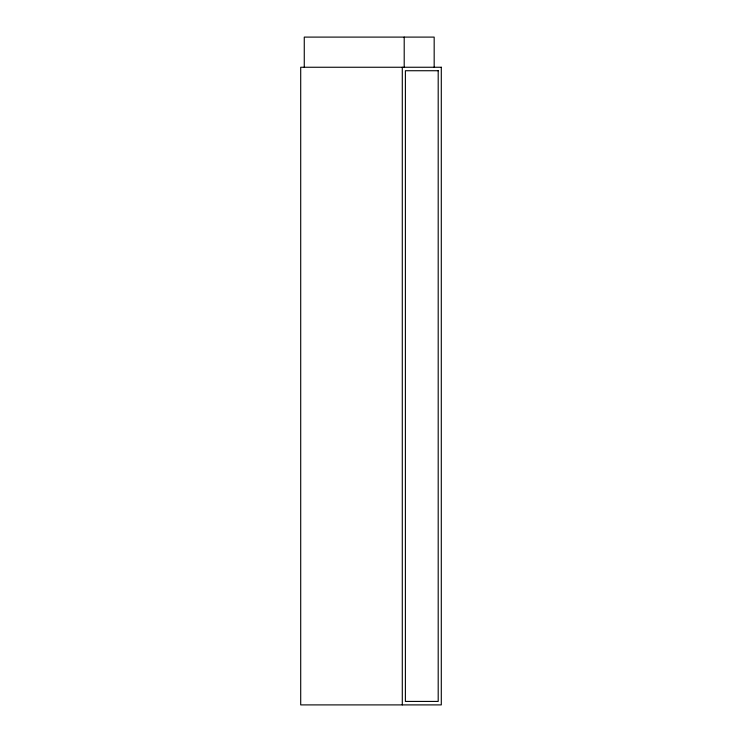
<?xml version="1.0" encoding="UTF-8"?>
<svg xmlns="http://www.w3.org/2000/svg" width="742" height="742" viewBox="0 0 742 742"><rect width="100%" height="100%" fill="white"/><g stroke="black" fill="none" stroke-linecap="round" stroke-linejoin="round"><path stroke-width="1.11" d="M434.172 67.253L434.172 37.1L304.266 37.1L304.266 67.253M404.204 37.1L404.204 67.253M402.294 67.253L402.294 704.9M441.295 67.253L300.705 67.253L300.705 704.9L441.295 704.9L441.295 67.253M438.197 70.731L405.392 70.731L405.392 701.422L438.197 701.422L438.197 70.731"/></g></svg>
